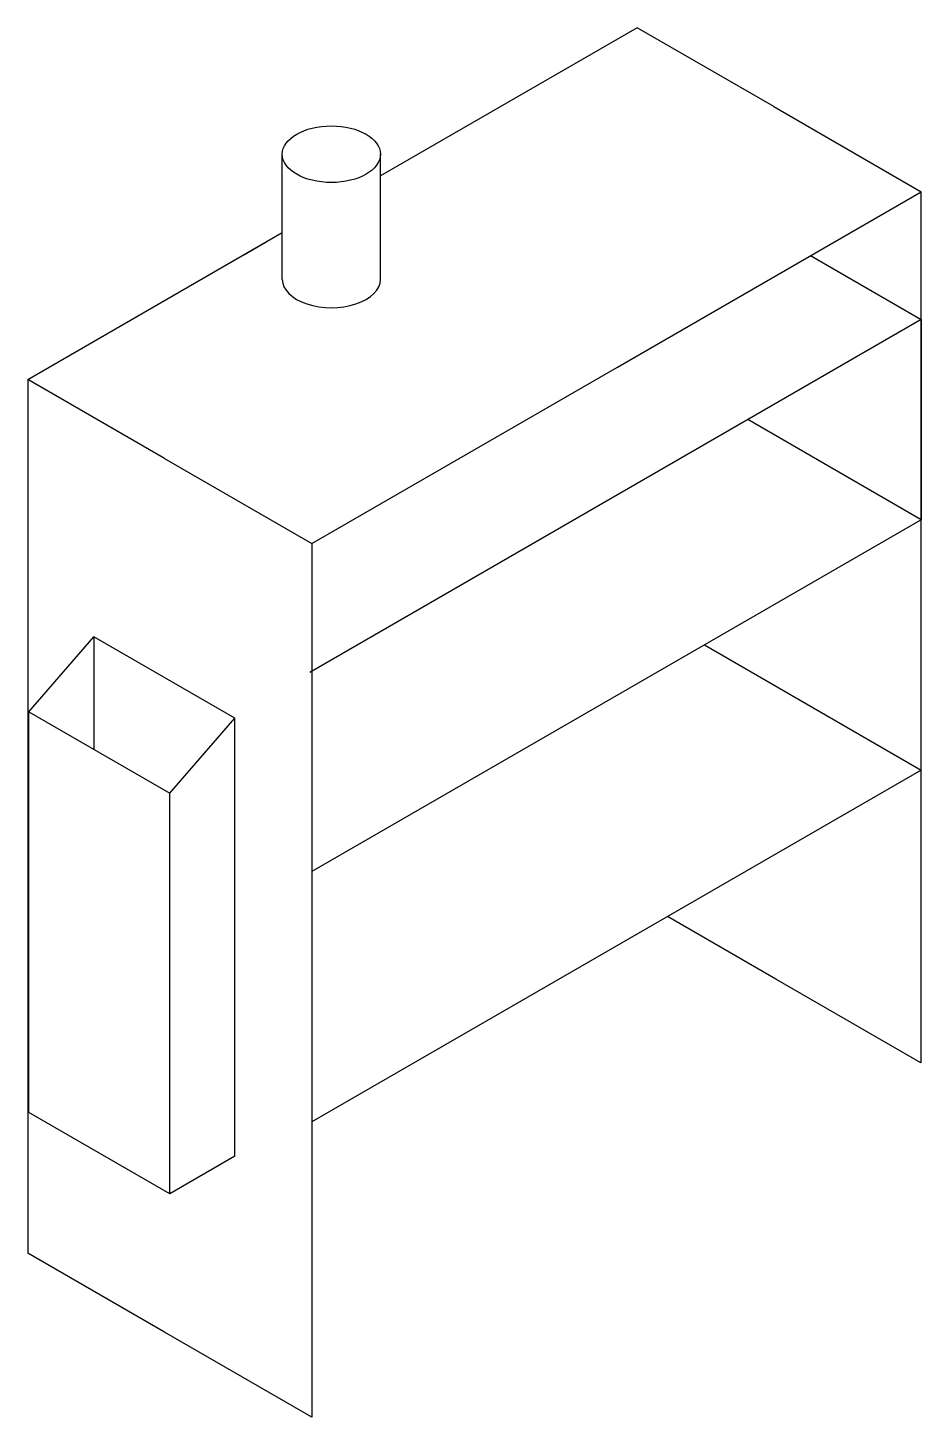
# Model space of a CAD drawing. Header units: millimetres. Extents: x -1136 to 5481, y -1905 to 1148.
# Drawn here: x -1136 to -779, y 593 to 1148 of the extents above; entities outside this region: 1.
import ezdxf

# ---------------------------------------------------------------- set-up
doc = ezdxf.new("R2010")
doc.units = ezdxf.units.MM

msp = doc.modelspace()

# ---------------------------------------------------------------- linework, layer by layer
for p, q in [((-892.89, 1147.52), (-995.4, 1088.33)), ((-838.33, 1116.02), (-892.89, 1147.52)), ((-838.33, 1116.02), (-779.44, 1082.02)), ((-1034.59, 1047.02), (-1034.59, 1097.02)), ((-995.4, 1047.02), (-995.4, 1097.02)), ((-900.68, 1012.02), (-779.44, 1082.02)), ((-779.57, 1082.09), (-779.57, 734.09)), ((-1136.24, 1007.02), (-1034.59, 1065.71)), ((-1049.64, 1057.02), (-1040.98, 1062.02)), ((-1136.24, 1007.02), (-1049.64, 1057.02)), ((-823.61, 1056.52), (-779.44, 1031.02)), ((-779.44, 1031.02), (-1023.66, 890.02)), ((-779.44, 1031.02), (-779.44, 951.02)), ((-1022.79, 941.52), (-900.68, 1012.02)), ((-1081.68, 975.52), (-1136.24, 1007.02)), ((-1136.24, 1007.02), (-1136.24, 658.02)), ((-779.44, 951.02), (-848.72, 991.02)), ((-1081.68, 975.52), (-1022.79, 941.52)), ((-1136.24, 955.02), (-1136.24, 875.02)), ((-779.44, 951.02), (-1022.79, 810.52)), ((-1022.79, 941.52), (-1022.79, 592.52)), ((-1135.81, 874.27), (-1109.83, 904.27)), ((-1053.54, 871.77), (-1109.83, 904.27)), ((-1109.83, 904.27), (-1109.83, 859.27)), ((-866.04, 901.02), (-779.44, 851.02)), ((-1135.81, 714.27), (-1135.81, 874.27)), ((-1135.81, 874.27), (-1079.52, 841.77)), ((-1079.52, 841.77), (-1053.54, 871.77)), ((-1053.54, 784.27), (-1053.54, 871.77)), ((-779.44, 851.02), (-1022.79, 710.52)), ((-1079.52, 681.77), (-1079.52, 841.77)), ((-837.46, 767.52), (-880.77, 792.52)), ((-1053.54, 696.77), (-1053.54, 784.27)), ((-779.57, 734.09), (-837.46, 767.52)), ((-1079.52, 681.77), (-1135.81, 714.27)), ((-1053.54, 696.77), (-1079.52, 681.77)), ((-1081.68, 626.52), (-1136.24, 658.02)), ((-1022.79, 592.52), (-1081.68, 626.52)), ((5480.52, -1905.02), (5480.52, -1890.02))]:
    msp.add_line(p, q)
msp.add_ellipse((-1015, 1097.02), major_axis=(-19.6, 0), ratio=0.57735)
msp.add_ellipse((-1015, 1047.02), major_axis=(-19.6, 0), ratio=0.57735, start_param=0, end_param=3.141593)

doc.saveas('drawing.dxf')
